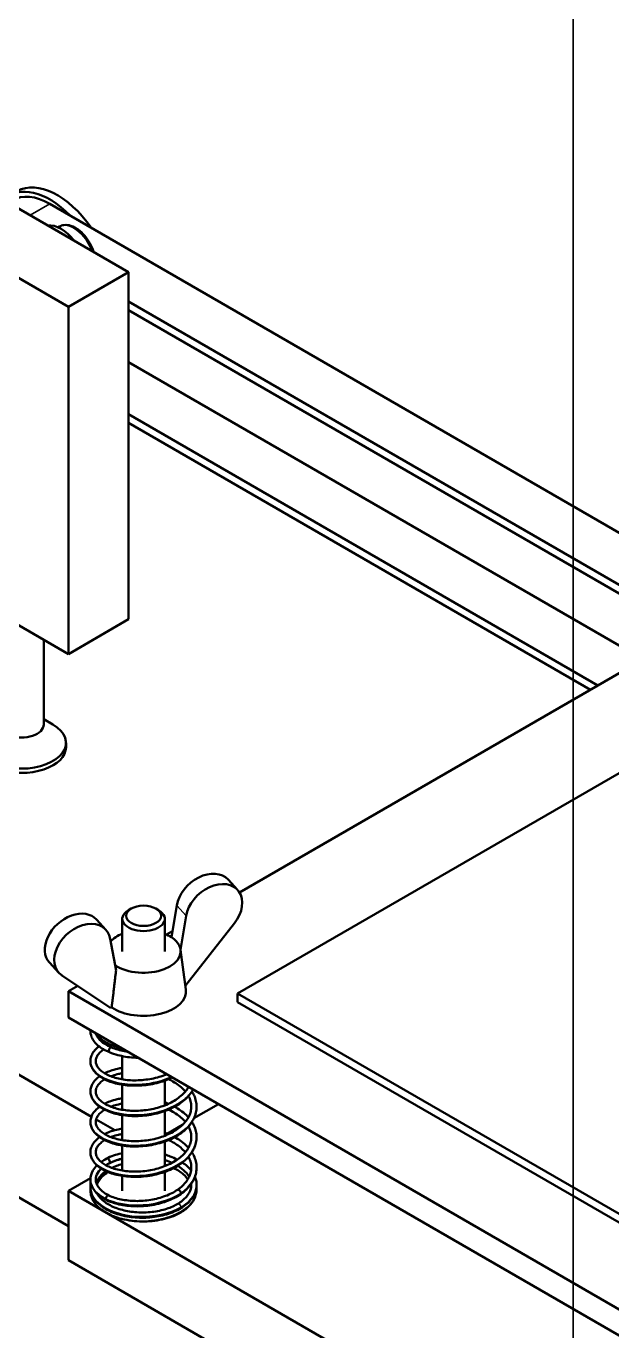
# Model space of a CAD drawing. Header units: millimetres. Extents: x -1346 to 2520, y -2365 to 1874.
# Drawn here: x 1591 to 1646.2, y 1435 to 1557.8 of the extents above; entities that cross this region are included whole.
import ezdxf

# ---------------------------------------------------------------- set-up
doc = ezdxf.new("R2010")
doc.units = ezdxf.units.MM
doc.header["$LTSCALE"] = 6
for name, color, linetype, lineweight in [('Reference (ISO)', 7, 'Continuous', 35), ('Visible (ISO)', 7, 'Continuous', 50), ('Visible Narrow (ISO)', 7, 'Continuous', 35)]:
    doc.layers.add(name, color=color, linetype=linetype, lineweight=lineweight)

msp = doc.modelspace()

# ---------------------------------------------------------------- linework, layer by layer
at = {"layer": 'Reference (ISO)'}
msp.add_line((1642.56, 1300.7), (1642.56, 1619.94), dxfattribs=at)
at = {"layer": 'Visible (ISO)'}
for p, q in [((1751.45, 1557.27), (1611.12, 1476.25)), ((1600.69, 1534.62), (1565.33, 1555.03)), ((1759.42, 1552.48), (1610.93, 1466.75)), ((1595.03, 1531.35), (1559.68, 1551.76)), ((1593.26, 1541.06), (1658.31, 1503.5)), ((1594.15, 1538.92), (1594.03, 1538.85)), ((1600.69, 1534.62), (1595.03, 1531.35)), ((1600.69, 1501.96), (1600.69, 1534.62)), ((1595.03, 1498.69), (1595.03, 1531.35)), ((1654.07, 1501.05), (1600.69, 1531.87)), ((1600.69, 1531.05), (1653.37, 1500.64)), ((1600.69, 1526.16), (1649.12, 1498.19)), ((1644.88, 1495.74), (1600.69, 1521.26)), ((1600.69, 1520.44), (1644.17, 1495.33)), ((1589.42, 1501.93), (1595.03, 1498.69)), ((1600.69, 1501.96), (1595.03, 1498.69)), ((1592.69, 1492.05), (1592.69, 1500.04)), ((1592.69, 1492.55), (1593.56, 1492.05)), ((1594.79, 1489.93), (1594.79, 1490.33)), ((1597.18, 1455.15), (1552.78, 1480.78)), ((1610.94, 1476.49), (1610.06, 1477.47)), ((1600.92, 1474.73), (1600.67, 1474.59)), ((1603.26, 1474.73), (1603.5, 1474.59)), ((1604.73, 1472.04), (1605.22, 1475.03)), ((1597.67, 1473.7), (1598.55, 1472.73)), ((1600.09, 1470.71), (1600.09, 1473.77)), ((1604.09, 1470.71), (1604.09, 1473.77)), ((1606.1, 1474.06), (1605.58, 1470.86)), ((1604.82, 1472.62), (1604.26, 1472.29)), ((1606.07, 1467.54), (1610.65, 1473.37)), ((1595.02, 1444.85), (1547.78, 1472.12)), ((1598.96, 1471.89), (1599.5, 1468.91)), ((1605.58, 1470.87), (1606.08, 1467.13)), ((1593.23, 1469.66), (1594.12, 1468.69)), ((1598.99, 1465.39), (1594.41, 1468.44)), ((1595.89, 1467.46), (1595.02, 1466.95)), ((1606.02, 1467.53), (1606.07, 1467.54)), ((1595.02, 1466.95), (1824.83, 1334.27)), ((1595.02, 1464.5), (1595.02, 1466.95)), ((1610.93, 1466.75), (1820.94, 1345.5)), ((1610.93, 1465.93), (1610.93, 1466.75)), ((1599.09, 1465.42), (1598.99, 1465.39)), ((1610.93, 1465.93), (1819.26, 1345.65)), ((1595.02, 1464.5), (1824.83, 1331.82)), ((1600.09, 1461.36), (1600.09, 1461.55)), ((1600.09, 1458.67), (1600.09, 1460.85)), ((1604.09, 1459.08), (1604.09, 1459.27)), ((1600.09, 1455.81), (1600.09, 1458.16)), ((1604.09, 1456.22), (1604.09, 1458.54)), ((1609.16, 1456.34), (1606.83, 1455)), ((1600.09, 1452.95), (1600.09, 1455.3)), ((1604.09, 1453.36), (1604.09, 1455.68)), ((1599.38, 1453.88), (1597.62, 1454.89)), ((1605.76, 1454.38), (1604.33, 1453.55)), ((1600.09, 1453.47), (1600.02, 1453.51)), ((1604.09, 1450.49), (1604.09, 1452.82)), ((1600.09, 1450.08), (1600.09, 1452.44)), ((1597.09, 1449.37), (1595.02, 1448.17)), ((1600.09, 1448.17), (1600.09, 1449.58)), ((1604.09, 1448.17), (1604.09, 1449.96)), ((1595.02, 1448.17), (1824.83, 1315.49)), ((1595.02, 1441.64), (1595.02, 1448.17)), ((1595.02, 1441.64), (1636.03, 1417.96))]:
    msp.add_line(p, q, dxfattribs=at)
for centre, major_axis, ratio, start_param, end_param in [((1593.26, 1535.34), (-3.75, 6.5), 0.57735, 5.130579, 6.44802), ((1593.97, 1535.75), (-3.75, 6.5), 0.57735, 4.854286, 6.283185), ((1593.26, 1535.34), (-3.5, 6.06), 0.57735, 5.497787, 6.283185), ((1594.32, 1535.84), (-1.75, 3.03), 0.57735, 4.956688, 6.038887), ((1590.59, 1490.33), (-4.2, 0), 0.57735, 5.497787, 10.210176), ((1590.59, 1492.05), (-2.1, 0), 0.57735, 0, 3.141593), ((1590.59, 1489.93), (-4.2, 0), 0.57735, 0, 3.141593), ((1607.84, 1475.44), (2.22, 2.02), 0.722628, 0, 2.401336), ((1608.73, 1474.47), (2.22, 2.02), 0.722628, 4.939948, 8.684522), ((1595.45, 1471.68), (2.22, 2.02), 0.722628, 0, 3.141593), ((1602.09, 1473.77), (-2, 0), 0.57735, 5.497787, 10.210176), ((1596.34, 1470.71), (-2.22, -2.02), 0.722628, 2.7174, 6.461973), ((1602.09, 1470.71), (-3.5, 0), 0.57735, 5.320635, 5.793468), ((1602.09, 1470.71), (-3.5, 0), 0.57735, 3.625821, 4.104143), ((1602.09, 1470.71), (3.5, 0), 0.57735, 3.84104, 6.767414), ((1602.09, 1466.95), (4, 0), 0.57735, 3.865612, 6.360121), ((1598.99, 1461.44), (0.087, 0.234), 0.595894, 6.254314, 8.544271), ((1598.99, 1461.44), (-0.087, -0.234), 0.595894, 5.402679, 6.256189), ((1598.73, 1450.98), (-0.101, 0.229), 0.64073, 3.992663, 6.312652), ((1598.73, 1450.98), (0.101, -0.229), 0.64073, 0.031581, 0.851071), ((1605.45, 1450.73), (-0.145, -0.204), 0.506095, 6.173685, 6.326105), ((1598.73, 1447.51), (0.101, 0.229), 0.64073, 6.267227, 8.573707), ((1605.45, 1448.07), (-0.145, 0.204), 0.506095, 3.875006, 6.272903), ((1605.45, 1448.07), (0.145, -0.204), 0.506095, 6.27367, 7.016598), ((1598.73, 1447.51), (-0.101, -0.229), 0.64073, 5.432115, 6.268289), ((1605.45, 1446.75), (-0.145, 0.204), 0.506095, 6.240266, 6.240318)]:
    msp.add_ellipse(centre, major_axis=major_axis, ratio=ratio, start_param=start_param, end_param=end_param, dxfattribs=at)
msp.add_ellipse((1602.09, 1474.06), major_axis=(-1.65, 0), ratio=0.57735, dxfattribs=at)
for points, knots in [([(1597.4, 1536.51), (1597.39, 1536.53), (1597.39, 1536.55), (1597.29, 1536.84), (1597.17, 1537.11), (1596.88, 1537.62), (1596.71, 1537.86), (1596.34, 1538.29), (1596.14, 1538.48), (1595.71, 1538.79), (1595.48, 1538.91), (1595.04, 1539.06), (1594.81, 1539.09), (1594.44, 1539.04), (1594.29, 1538.99), (1594.15, 1538.92)], [3.755734, 3.755734, 3.755734, 3.755734, 3.777532, 3.777532, 4.113666, 4.113666, 4.448225, 4.448225, 4.784141, 4.784141, 5.122793, 5.122793, 5.452392, 5.452392, 5.6969, 5.6969, 5.6969, 5.6969]), ([(1598.9, 1461.21), (1598.48, 1461.38), (1598.11, 1461.59), (1597.53, 1462.07), (1597.32, 1462.35), (1597.12, 1462.86), (1597.08, 1463.09), (1597.09, 1463.31)], [0.0001206, 0.0001206, 0.0001206, 0.0001206, 0.1653575, 0.1653575, 0.3281743, 0.3281743, 0.4437463, 0.4437463, 0.4437463, 0.4437463]), ([(1600.17, 1461.53), (1600.16, 1461.53), (1600.15, 1461.53), (1599.66, 1461.65), (1599.19, 1461.82), (1598.39, 1462.22), (1598.04, 1462.46), (1597.66, 1462.85), (1597.56, 1462.97), (1597.47, 1463.09)], [1.0899304, 1.0899304, 1.0899304, 1.0899304, 1.092443, 1.092443, 1.2518459, 1.2518459, 1.4123645, 1.4123645, 1.4775989, 1.4775989, 1.4775989, 1.4775989]), ([(1597.66, 1462.85), (1597.7, 1462.74), (1597.76, 1462.64), (1598.01, 1462.3), (1598.28, 1462.08), (1598.76, 1461.81), (1598.92, 1461.74), (1599.08, 1461.68)], [0.2292955, 0.2292955, 0.2292955, 0.2292955, 0.3067288, 0.3067288, 0.4681849, 0.4681849, 0.5350159, 0.5350159, 0.5350159, 0.5350159]), ([(1597.9, 1461.77), (1597.75, 1461.66), (1597.62, 1461.54), (1597.4, 1461.29), (1597.31, 1461.16), (1597.18, 1460.89), (1597.13, 1460.75), (1597.09, 1460.48), (1597.08, 1460.35), (1597.11, 1460.09), (1597.15, 1459.96), (1597.26, 1459.71), (1597.33, 1459.58), (1597.52, 1459.34), (1597.63, 1459.22), (1597.9, 1458.99), (1598.06, 1458.88), (1598.4, 1458.68), (1598.59, 1458.58), (1599, 1458.42), (1599.22, 1458.35), (1599.68, 1458.23), (1599.92, 1458.18), (1600.42, 1458.11), (1600.68, 1458.09), (1601.2, 1458.07), (1601.46, 1458.07), (1602, 1458.09), (1602.27, 1458.12), (1602.8, 1458.2), (1603.07, 1458.25), (1603.59, 1458.38), (1603.84, 1458.45), (1604.34, 1458.63), (1604.57, 1458.73), (1604.8, 1458.85), (1604.81, 1458.85), (1604.81, 1458.85)], [22.223757, 22.223757, 22.223757, 22.223757, 22.385909, 22.385909, 22.545606, 22.545606, 22.694869, 22.694869, 22.835133, 22.835133, 22.974636, 22.974636, 23.12154, 23.12154, 23.278678, 23.278678, 23.442631, 23.442631, 23.608772, 23.608772, 23.774829, 23.774829, 23.940244, 23.940244, 24.105075, 24.105075, 24.269522, 24.269522, 24.433791, 24.433791, 24.598061, 24.598061, 24.762479, 24.762479, 24.927132, 24.927132, 24.92966, 24.92966, 24.92966, 24.92966]), ([(1598.34, 1461.47), (1598.32, 1461.46), (1598.29, 1461.44), (1598.14, 1461.34), (1598.04, 1461.25), (1597.85, 1461.06), (1597.78, 1460.96), (1597.67, 1460.76), (1597.63, 1460.66), (1597.58, 1460.45), (1597.58, 1460.34), (1597.63, 1460.11), (1597.67, 1459.99), (1597.8, 1459.78), (1597.88, 1459.67), (1598.08, 1459.48), (1598.2, 1459.39), (1598.46, 1459.22), (1598.6, 1459.14), (1598.92, 1458.99), (1599.09, 1458.92), (1599.47, 1458.8), (1599.67, 1458.75), (1600.09, 1458.66), (1600.31, 1458.63), (1600.76, 1458.58), (1600.99, 1458.57), (1601.47, 1458.57), (1601.71, 1458.58), (1602.19, 1458.62), (1602.44, 1458.65), (1602.92, 1458.73), (1603.16, 1458.78), (1603.62, 1458.91), (1603.84, 1458.98), (1604.13, 1459.09), (1604.21, 1459.12), (1604.28, 1459.16)], [22.162773, 22.162773, 22.162773, 22.162773, 22.193674, 22.193674, 22.349043, 22.349043, 22.507221, 22.507221, 22.67581, 22.67581, 22.866829, 22.866829, 23.059184, 23.059184, 23.226452, 23.226452, 23.38391, 23.38391, 23.539168, 23.539168, 23.694612, 23.694612, 23.850808, 23.850808, 24.007722, 24.007722, 24.165158, 24.165158, 24.322901, 24.322901, 24.480755, 24.480755, 24.63855, 24.63855, 24.796149, 24.796149, 24.850686, 24.850686, 24.850686, 24.850686]), ([(1598.54, 1462.15), (1598.5, 1462.13), (1598.45, 1462.11), (1598.39, 1462.08), (1598.37, 1462.07), (1598.35, 1462.06)], [22.01660316, 22.01660316, 22.01660316, 22.01660316, 22.05456973, 22.05456973, 22.07285061, 22.07285061, 22.07285061, 22.07285061]), ([(1601.6, 1460.7), (1601.46, 1460.7), (1601.31, 1460.71), (1600.64, 1460.74), (1600.13, 1460.83), (1599.4, 1461.02), (1599.14, 1461.11), (1598.9, 1461.21)], [0.2795926, 0.2795926, 0.2795926, 0.2795926, 0.3237518, 0.3237518, 0.4834953, 0.4834953, 0.5762751, 0.5762751, 0.5762751, 0.5762751]), ([(1599.08, 1461.67), (1599.44, 1461.52), (1599.86, 1461.4), (1600.41, 1461.3), (1600.51, 1461.28), (1600.62, 1461.27)], [0, 0, 0, 0, 0.1448059, 0.1448059, 0.1794025, 0.1794025, 0.1794025, 0.1794025]), ([(1597.95, 1458.95), (1597.93, 1458.93), (1597.9, 1458.92), (1597.73, 1458.78), (1597.6, 1458.66), (1597.38, 1458.4), (1597.29, 1458.27), (1597.17, 1458), (1597.13, 1457.87), (1597.08, 1457.6), (1597.08, 1457.47), (1597.12, 1457.21), (1597.16, 1457.08), (1597.27, 1456.82), (1597.34, 1456.7), (1597.54, 1456.45), (1597.65, 1456.33), (1597.93, 1456.1), (1598.09, 1456), (1598.44, 1455.8), (1598.63, 1455.71), (1599.04, 1455.55), (1599.26, 1455.48), (1599.73, 1455.36), (1599.97, 1455.32), (1600.47, 1455.25), (1600.72, 1455.22), (1601.25, 1455.2), (1601.51, 1455.21), (1602.05, 1455.24), (1602.32, 1455.26), (1602.85, 1455.35), (1603.12, 1455.4), (1603.63, 1455.53), (1603.89, 1455.61), (1604.38, 1455.79), (1604.62, 1455.89), (1605.07, 1456.12), (1605.28, 1456.24), (1605.68, 1456.51), (1605.87, 1456.66), (1606.2, 1456.96), (1606.35, 1457.12), (1606.59, 1457.43), (1606.68, 1457.58), (1606.76, 1457.72)], [15.919664, 15.919664, 15.919664, 15.919664, 15.947733, 15.947733, 16.112644, 16.112644, 16.271824, 16.271824, 16.420405, 16.420405, 16.560354, 16.560354, 16.700108, 16.700108, 16.847625, 16.847625, 17.005319, 17.005319, 17.169518, 17.169518, 17.335695, 17.335695, 17.501719, 17.501719, 17.667094, 17.667094, 17.831895, 17.831895, 17.996326, 17.996326, 18.16059, 18.16059, 18.324866, 18.324866, 18.489296, 18.489296, 18.653964, 18.653964, 18.81883, 18.81883, 18.983586, 18.983586, 19.147437, 19.147437, 19.281092, 19.281092, 19.281092, 19.281092]), ([(1600.09, 1459.75), (1599.94, 1459.72), (1599.79, 1459.69), (1599.41, 1459.61), (1599.18, 1459.54), (1598.78, 1459.4), (1598.6, 1459.32), (1598.43, 1459.24)], [15.3482177, 15.3482177, 15.3482177, 15.3482177, 15.4503494, 15.4503494, 15.6155906, 15.6155906, 15.7658239, 15.7658239, 15.7658239, 15.7658239]), ([(1600.09, 1459.24), (1599.98, 1459.22), (1599.87, 1459.2), (1599.55, 1459.13), (1599.36, 1459.07), (1599.12, 1458.99), (1599.07, 1458.97), (1599.02, 1458.95)], [15.366844, 15.366844, 15.366844, 15.366844, 15.4479808, 15.4479808, 15.6047748, 15.6047748, 15.6504723, 15.6504723, 15.6504723, 15.6504723]), ([(1597.95, 1456.09), (1597.92, 1456.07), (1597.88, 1456.04), (1597.7, 1455.9), (1597.58, 1455.78), (1597.36, 1455.52), (1597.28, 1455.39), (1597.16, 1455.12), (1597.12, 1454.98), (1597.08, 1454.71), (1597.08, 1454.58), (1597.13, 1454.32), (1597.16, 1454.19), (1597.28, 1453.94), (1597.36, 1453.82), (1597.56, 1453.57), (1597.68, 1453.45), (1597.96, 1453.22), (1598.12, 1453.12), (1598.47, 1452.92), (1598.67, 1452.83), (1599.08, 1452.67), (1599.3, 1452.61), (1599.77, 1452.49), (1600.01, 1452.45), (1600.51, 1452.38), (1600.77, 1452.36), (1601.3, 1452.34), (1601.56, 1452.35), (1602.1, 1452.38), (1602.37, 1452.41), (1602.9, 1452.49), (1603.16, 1452.55), (1603.68, 1452.68), (1603.93, 1452.76), (1604.42, 1452.95), (1604.66, 1453.05), (1605.11, 1453.28), (1605.32, 1453.4), (1605.72, 1453.68), (1605.9, 1453.82), (1606.23, 1454.13), (1606.38, 1454.29), (1606.63, 1454.63), (1606.74, 1454.81), (1606.91, 1455.16), (1606.98, 1455.35), (1607.07, 1455.71), (1607.09, 1455.89), (1607.09, 1456.26), (1607.07, 1456.44), (1606.99, 1456.8), (1606.93, 1456.97), (1606.79, 1457.27), (1606.72, 1457.4), (1606.65, 1457.52)], [9.636479, 9.636479, 9.636479, 9.636479, 9.67464, 9.67464, 9.839358, 9.839358, 9.998001, 9.998001, 10.145906, 10.145906, 10.285575, 10.285575, 10.425609, 10.425609, 10.573749, 10.573749, 10.731984, 10.731984, 10.896412, 10.896412, 11.062617, 11.062617, 11.228606, 11.228606, 11.393941, 11.393941, 11.558714, 11.558714, 11.723129, 11.723129, 11.887389, 11.887389, 12.051671, 12.051671, 12.216113, 12.216113, 12.380797, 12.380797, 12.545668, 12.545668, 12.710398, 12.710398, 12.874155, 12.874155, 13.035515, 13.035515, 13.193062, 13.193062, 13.346795, 13.346795, 13.498856, 13.498856, 13.652367, 13.652367, 13.766798, 13.766798, 13.766798, 13.766798]), ([(1598.43, 1458.67), (1598.37, 1458.63), (1598.31, 1458.59), (1598.13, 1458.47), (1598.02, 1458.37), (1597.85, 1458.19), (1597.77, 1458.09), (1597.66, 1457.89), (1597.62, 1457.79), (1597.58, 1457.58), (1597.58, 1457.46), (1597.63, 1457.24), (1597.68, 1457.12), (1597.81, 1456.9), (1597.89, 1456.8), (1598.09, 1456.61), (1598.21, 1456.52), (1598.47, 1456.35), (1598.62, 1456.27), (1598.94, 1456.12), (1599.11, 1456.05), (1599.49, 1455.93), (1599.69, 1455.88), (1600.11, 1455.8), (1600.33, 1455.77), (1600.78, 1455.72), (1601.02, 1455.71), (1601.49, 1455.71), (1601.74, 1455.72), (1602.22, 1455.76), (1602.46, 1455.79), (1602.94, 1455.87), (1603.18, 1455.93), (1603.64, 1456.06), (1603.87, 1456.13), (1604.3, 1456.3), (1604.51, 1456.39), (1604.9, 1456.6), (1605.08, 1456.71), (1605.42, 1456.94), (1605.57, 1457.07), (1605.86, 1457.33), (1605.98, 1457.46), (1606.18, 1457.72), (1606.26, 1457.85), (1606.33, 1457.97)], [15.846121, 15.846121, 15.846121, 15.846121, 15.916154, 15.916154, 16.071557, 16.071557, 16.229941, 16.229941, 16.399146, 16.399146, 16.591008, 16.591008, 16.78243, 16.78243, 16.949092, 16.949092, 17.106385, 17.106385, 17.261625, 17.261625, 17.417093, 17.417093, 17.573317, 17.573317, 17.730254, 17.730254, 17.887705, 17.887705, 18.045455, 18.045455, 18.203309, 18.203309, 18.361099, 18.361099, 18.518689, 18.518689, 18.675998, 18.675998, 18.833055, 18.833055, 18.990124, 18.990124, 19.14792, 19.14792, 19.285199, 19.285199, 19.285199, 19.285199]), ([(1606.03, 1457.52), (1606.02, 1457.53), (1606.02, 1457.53), (1605.9, 1457.67), (1605.77, 1457.81), (1605.47, 1458.06), (1605.31, 1458.18), (1604.96, 1458.41), (1604.77, 1458.52), (1604.53, 1458.64), (1604.49, 1458.66), (1604.44, 1458.68)], [13.8683173, 13.8683173, 13.8683173, 13.8683173, 13.8712102, 13.8712102, 14.0305703, 14.0305703, 14.1881156, 14.1881156, 14.3451411, 14.3451411, 14.378922, 14.378922, 14.378922, 14.378922]), ([(1598.43, 1455.81), (1598.36, 1455.77), (1598.3, 1455.73), (1598.12, 1455.6), (1598.01, 1455.5), (1597.84, 1455.32), (1597.77, 1455.22), (1597.66, 1455.02), (1597.62, 1454.92), (1597.58, 1454.7), (1597.58, 1454.59), (1597.63, 1454.36), (1597.68, 1454.25), (1597.82, 1454.03), (1597.9, 1453.93), (1598.11, 1453.74), (1598.22, 1453.65), (1598.49, 1453.48), (1598.63, 1453.4), (1598.96, 1453.25), (1599.13, 1453.19), (1599.51, 1453.07), (1599.71, 1453.02), (1600.13, 1452.93), (1600.35, 1452.9), (1600.81, 1452.86), (1601.04, 1452.85), (1601.52, 1452.85), (1601.76, 1452.86), (1602.25, 1452.9), (1602.49, 1452.93), (1602.97, 1453.02), (1603.21, 1453.07), (1603.67, 1453.2), (1603.89, 1453.28), (1604.32, 1453.45), (1604.53, 1453.54), (1604.92, 1453.75), (1605.1, 1453.86), (1605.44, 1454.09), (1605.59, 1454.22), (1605.87, 1454.48), (1605.99, 1454.62), (1606.21, 1454.9), (1606.3, 1455.04), (1606.45, 1455.34), (1606.5, 1455.5), (1606.57, 1455.81), (1606.59, 1455.97), (1606.59, 1456.29), (1606.56, 1456.46), (1606.47, 1456.78), (1606.41, 1456.94), (1606.32, 1457.09), (1606.32, 1457.09), (1606.32, 1457.1)], [9.562935, 9.562935, 9.562935, 9.562935, 9.638655, 9.638655, 9.794097, 9.794097, 9.952698, 9.952698, 10.12254, 10.12254, 10.31522, 10.31522, 10.505667, 10.505667, 10.671746, 10.671746, 10.828883, 10.828883, 10.984107, 10.984107, 11.139599, 11.139599, 11.295852, 11.295852, 11.452811, 11.452811, 11.610276, 11.610276, 11.768034, 11.768034, 11.925889, 11.925889, 12.083673, 12.083673, 12.241254, 12.241254, 12.398552, 12.398552, 12.555603, 12.555603, 12.712682, 12.712682, 12.870526, 12.870526, 13.030607, 13.030607, 13.19511, 13.19511, 13.365435, 13.365435, 13.538534, 13.538534, 13.707855, 13.707855, 13.709806, 13.709806, 13.709806, 13.709806]), ([(1600.09, 1456.89), (1599.92, 1456.86), (1599.76, 1456.83), (1599.36, 1456.74), (1599.14, 1456.67), (1598.75, 1456.53), (1598.59, 1456.46), (1598.43, 1456.38)], [9.0650323, 9.0650323, 9.0650323, 9.0650323, 9.1771922, 9.1771922, 9.3424715, 9.3424715, 9.4826391, 9.4826391, 9.4826391, 9.4826391]), ([(1600.09, 1456.38), (1599.97, 1456.36), (1599.85, 1456.34), (1599.53, 1456.26), (1599.34, 1456.21), (1599.11, 1456.13), (1599.06, 1456.11), (1599.02, 1456.09)], [9.0836587, 9.0836587, 9.0836587, 9.0836587, 9.1705545, 9.1705545, 9.3273239, 9.3273239, 9.3672872, 9.3672872, 9.3672872, 9.3672872]), ([(1604.44, 1456.37), (1604.37, 1456.39), (1604.31, 1456.42), (1604.19, 1456.47), (1604.14, 1456.48), (1604.09, 1456.5)], [8.14461256, 8.14461256, 8.14461256, 8.14461256, 8.19035298, 8.19035298, 8.22430145, 8.22430145, 8.22430145, 8.22430145]), ([(1606.03, 1454.66), (1606.02, 1454.67), (1606.01, 1454.68), (1605.89, 1454.82), (1605.76, 1454.96), (1605.46, 1455.22), (1605.29, 1455.34), (1604.94, 1455.56), (1604.75, 1455.67), (1604.51, 1455.79), (1604.48, 1455.8), (1604.44, 1455.82)], [7.5851322, 7.5851322, 7.5851322, 7.5851322, 7.5939218, 7.5939218, 7.7531818, 7.7531818, 7.9106905, 7.9106905, 8.0677114, 8.0677114, 8.0957366, 8.0957366, 8.0957366, 8.0957366]), ([(1606.32, 1455.09), (1606.25, 1455.17), (1606.18, 1455.24), (1605.94, 1455.47), (1605.76, 1455.61), (1605.39, 1455.87), (1605.21, 1455.99), (1605.01, 1456.09)], [7.6210503, 7.6210503, 7.6210503, 7.6210503, 7.6971588, 7.6971588, 7.8607863, 7.8607863, 8.0077539, 8.0077539, 8.0077539, 8.0077539]), ([(1597.95, 1453.23), (1597.91, 1453.2), (1597.86, 1453.17), (1597.68, 1453.02), (1597.55, 1452.89), (1597.35, 1452.63), (1597.27, 1452.5), (1597.15, 1452.23), (1597.11, 1452.09), (1597.08, 1451.83), (1597.09, 1451.7), (1597.13, 1451.44), (1597.17, 1451.31), (1597.29, 1451.06), (1597.37, 1450.93), (1597.58, 1450.69), (1597.7, 1450.57), (1597.98, 1450.34), (1598.15, 1450.24), (1598.51, 1450.04), (1598.7, 1449.95), (1599.12, 1449.8), (1599.35, 1449.73), (1599.81, 1449.62), (1600.06, 1449.58), (1600.56, 1449.52), (1600.82, 1449.5), (1601.34, 1449.48), (1601.61, 1449.49), (1602.15, 1449.52), (1602.41, 1449.56), (1602.95, 1449.64), (1603.21, 1449.7), (1603.73, 1449.84), (1603.98, 1449.92), (1604.47, 1450.1), (1604.7, 1450.21), (1605.15, 1450.44), (1605.36, 1450.57), (1605.75, 1450.84), (1605.93, 1450.99), (1606.26, 1451.3), (1606.4, 1451.46), (1606.65, 1451.8), (1606.76, 1451.98), (1606.93, 1452.34), (1606.99, 1452.52), (1607.07, 1452.88), (1607.09, 1453.06), (1607.09, 1453.43), (1607.07, 1453.61), (1606.98, 1453.97), (1606.92, 1454.14), (1606.78, 1454.43), (1606.72, 1454.55), (1606.65, 1454.66)], [3.353294, 3.353294, 3.353294, 3.353294, 3.401542, 3.401542, 3.566051, 3.566051, 3.724135, 3.724135, 3.871375, 3.871375, 4.010797, 4.010797, 4.151143, 4.151143, 4.299913, 4.299913, 4.458671, 4.458671, 4.623312, 4.623312, 4.789538, 4.789538, 4.95549, 4.95549, 5.120787, 5.120787, 5.285532, 5.285532, 5.449932, 5.449932, 5.614189, 5.614189, 5.778476, 5.778476, 5.942932, 5.942932, 6.10763, 6.10763, 6.272507, 6.272507, 6.437207, 6.437207, 6.600864, 6.600864, 6.762026, 6.762026, 6.91932, 6.91932, 7.072871, 7.072871, 7.224931, 7.224931, 7.378618, 7.378618, 7.483612, 7.483612, 7.483612, 7.483612]), ([(1598.43, 1452.95), (1598.36, 1452.9), (1598.29, 1452.86), (1598.11, 1452.72), (1598, 1452.63), (1597.83, 1452.44), (1597.76, 1452.35), (1597.65, 1452.15), (1597.62, 1452.05), (1597.58, 1451.83), (1597.59, 1451.72), (1597.64, 1451.49), (1597.69, 1451.38), (1597.83, 1451.16), (1597.91, 1451.06), (1598.12, 1450.87), (1598.24, 1450.78), (1598.5, 1450.61), (1598.65, 1450.53), (1598.98, 1450.38), (1599.15, 1450.32), (1599.53, 1450.2), (1599.73, 1450.15), (1600.16, 1450.07), (1600.38, 1450.04), (1600.84, 1450), (1601.07, 1449.99), (1601.55, 1449.99), (1601.79, 1450), (1602.27, 1450.04), (1602.52, 1450.08), (1603, 1450.16), (1603.23, 1450.22), (1603.69, 1450.35), (1603.92, 1450.43), (1604.35, 1450.6), (1604.55, 1450.69), (1604.94, 1450.9), (1605.12, 1451.01), (1605.45, 1451.25), (1605.61, 1451.37), (1605.88, 1451.63), (1606.01, 1451.77), (1606.22, 1452.05), (1606.31, 1452.2), (1606.45, 1452.5), (1606.51, 1452.65), (1606.58, 1452.97), (1606.59, 1453.13), (1606.58, 1453.45), (1606.56, 1453.61), (1606.47, 1453.93), (1606.4, 1454.08), (1606.32, 1454.24)], [3.27975, 3.27975, 3.27975, 3.27975, 3.361175, 3.361175, 3.516658, 3.516658, 3.675487, 3.675487, 3.845989, 3.845989, 4.039457, 4.039457, 4.228894, 4.228894, 4.394411, 4.394411, 4.551399, 4.551399, 4.706611, 4.706611, 4.862128, 4.862128, 5.018409, 5.018409, 5.17539, 5.17539, 5.33287, 5.33287, 5.490634, 5.490634, 5.648489, 5.648489, 5.806269, 5.806269, 5.96384, 5.96384, 6.121127, 6.121127, 6.278172, 6.278172, 6.435263, 6.435263, 6.593158, 6.593158, 6.753359, 6.753359, 6.918066, 6.918066, 7.088584, 7.088584, 7.261656, 7.261656, 7.426621, 7.426621, 7.426621, 7.426621]), ([(1600.09, 1454.02), (1599.91, 1454), (1599.73, 1453.96), (1599.32, 1453.86), (1599.1, 1453.8), (1598.73, 1453.66), (1598.57, 1453.59), (1598.43, 1453.52)], [2.7818469, 2.7818469, 2.7818469, 2.7818469, 2.9040369, 2.9040369, 3.069355, 3.069355, 3.1994544, 3.1994544, 3.1994544, 3.1994544]), ([(1600.09, 1453.52), (1599.96, 1453.5), (1599.84, 1453.47), (1599.51, 1453.4), (1599.32, 1453.34), (1599.1, 1453.26), (1599.06, 1453.25), (1599.02, 1453.23)], [2.8004734, 2.8004734, 2.8004734, 2.8004734, 2.8931459, 2.8931459, 3.0498902, 3.0498902, 3.0841022, 3.0841022, 3.0841022, 3.0841022]), ([(1604.44, 1453.51), (1604.36, 1453.54), (1604.28, 1453.57), (1604.16, 1453.62), (1604.12, 1453.63), (1604.09, 1453.64)], [1.86142738, 1.86142738, 1.86142738, 1.86142738, 1.91718694, 1.91718694, 1.94111627, 1.94111627, 1.94111627, 1.94111627]), ([(1606.03, 1451.8), (1606.02, 1451.81), (1606, 1451.83), (1605.88, 1451.98), (1605.74, 1452.11), (1605.44, 1452.37), (1605.27, 1452.49), (1604.92, 1452.72), (1604.73, 1452.82), (1604.5, 1452.93), (1604.47, 1452.95), (1604.44, 1452.96)], [1.3019469, 1.3019469, 1.3019469, 1.3019469, 1.3166469, 1.3166469, 1.4758095, 1.4758095, 1.6332831, 1.6332831, 1.7903002, 1.7903002, 1.812551, 1.812551, 1.812551, 1.812551]), ([(1606.32, 1452.23), (1606.24, 1452.31), (1606.16, 1452.4), (1605.91, 1452.63), (1605.73, 1452.78), (1605.37, 1453.03), (1605.19, 1453.13), (1605.01, 1453.23)], [1.3378651, 1.3378651, 1.3378651, 1.3378651, 1.423866, 1.423866, 1.5875942, 1.5875942, 1.7245684, 1.7245684, 1.7245684, 1.7245684]), ([(1598.62, 1451.21), (1599.02, 1451.42), (1599.48, 1451.59), (1600.02, 1451.71), (1600.05, 1451.72), (1600.09, 1451.73)], [0.0001401, 0.0001401, 0.0001401, 0.0001401, 0.1644737, 0.1644737, 0.1765036, 0.1765036, 0.1765036, 0.1765036]), ([(1604.09, 1451.59), (1604.27, 1451.54), (1604.44, 1451.48), (1604.84, 1451.33), (1605.06, 1451.23), (1605.27, 1451.12)], [0.5865595, 0.5865595, 0.5865595, 0.5865595, 0.6443341, 0.6443341, 0.7253262, 0.7253262, 0.7253262, 0.7253262]), ([(1605.3, 1448.28), (1605.47, 1448.4), (1605.62, 1448.52), (1605.9, 1448.79), (1606.02, 1448.92), (1606.23, 1449.21), (1606.32, 1449.35), (1606.46, 1449.65), (1606.51, 1449.81), (1606.58, 1450.12), (1606.59, 1450.28), (1606.58, 1450.61), (1606.55, 1450.77), (1606.46, 1451.08), (1606.4, 1451.23), (1606.32, 1451.37)], [0.000166, 0.000166, 0.000166, 0.000166, 0.157864, 0.157864, 0.315812, 0.315812, 0.476137, 0.476137, 0.64105, 0.64105, 0.811758, 0.811758, 0.984792, 0.984792, 1.143436, 1.143436, 1.143436, 1.143436]), ([(1605.59, 1447.87), (1605.79, 1448.01), (1605.96, 1448.16), (1606.29, 1448.47), (1606.43, 1448.63), (1606.67, 1448.97), (1606.78, 1449.15), (1606.94, 1449.51), (1607, 1449.69), (1607.07, 1450.05), (1607.09, 1450.24), (1607.08, 1450.6), (1607.06, 1450.78), (1606.97, 1451.14), (1606.91, 1451.32), (1606.77, 1451.59), (1606.71, 1451.7), (1606.65, 1451.8)], [0, 0, 0, 0, 0.164013, 0.164013, 0.327564, 0.327564, 0.488522, 0.488522, 0.645563, 0.645563, 0.798941, 0.798941, 0.951013, 0.951013, 1.104884, 1.104884, 1.200427, 1.200427, 1.200427, 1.200427]), ([(1598.62, 1447.29), (1598.23, 1447.48), (1597.89, 1447.72), (1597.39, 1448.26), (1597.21, 1448.56), (1597.1, 1449), (1597.09, 1449.12), (1597.09, 1449.53), (1597.17, 1449.82), (1597.42, 1450.25), (1597.55, 1450.42), (1597.7, 1450.57)], [0, 0, 0, 0, 0.1650005, 0.1650005, 0.3266643, 0.3266643, 0.3906838, 0.3906838, 0.5356642, 0.5356642, 0.630912, 0.630912, 0.630912, 0.630912]), ([(1598.11, 1450.27), (1598.08, 1450.24), (1598.05, 1450.21), (1597.83, 1449.98), (1597.7, 1449.77), (1597.57, 1449.33), (1597.57, 1449.11), (1597.74, 1448.64), (1597.92, 1448.38), (1598.37, 1448), (1598.59, 1447.86), (1598.83, 1447.74)], [0.1253933, 0.1253933, 0.1253933, 0.1253933, 0.1444419, 0.1444419, 0.286023, 0.286023, 0.4360397, 0.4360397, 0.6032151, 0.6032151, 0.7108774, 0.7108774, 0.7108774, 0.7108774]), ([(1600.09, 1451.22), (1600.06, 1451.21), (1600.03, 1451.2), (1599.57, 1451.09), (1599.17, 1450.93), (1598.84, 1450.76)], [0.5638786, 0.5638786, 0.5638786, 0.5638786, 0.5742068, 0.5742068, 0.7194767, 0.7194767, 0.7194767, 0.7194767]), ([(1598.84, 1450.76), (1599.02, 1450.85), (1599.21, 1450.92), (1599.62, 1451.07), (1599.85, 1451.14), (1600.09, 1451.2)], [1.5797279, 1.5797279, 1.5797279, 1.5797279, 1.6491505, 1.6491505, 1.7268061, 1.7268061, 1.7268061, 1.7268061]), ([(1600.09, 1450.69), (1599.9, 1450.64), (1599.71, 1450.58), (1599.39, 1450.46), (1599.25, 1450.4), (1599.11, 1450.34)], [2.2799923, 2.2799923, 2.2799923, 2.2799923, 2.3436695, 2.3436695, 2.3974889, 2.3974889, 2.3974889, 2.3974889]), ([(1604.77, 1450.81), (1604.57, 1450.9), (1604.36, 1450.98), (1604.13, 1451.06), (1604.11, 1451.06), (1604.09, 1451.07)], [0.07114483, 0.07114483, 0.07114483, 0.07114483, 0.14440834, 0.14440834, 0.15086191, 0.15086191, 0.15086191, 0.15086191]), ([(1606.26, 1449.27), (1606.15, 1449.42), (1606.02, 1449.57), (1605.61, 1449.94), (1605.28, 1450.14), (1604.91, 1450.32)], [1.5390238, 1.5390238, 1.5390238, 1.5390238, 1.6272271, 1.6272271, 1.7695653, 1.7695653, 1.7695653, 1.7695653]), ([(1606.38, 1449.49), (1606.29, 1449.66), (1606.17, 1449.82), (1605.83, 1450.17), (1605.58, 1450.36), (1605.31, 1450.52)], [0.4994881, 0.4994881, 0.4994881, 0.4994881, 0.5937496, 0.5937496, 0.7135009, 0.7135009, 0.7135009, 0.7135009]), ([(1605.74, 1450.84), (1606.07, 1450.62), (1606.35, 1450.38), (1606.56, 1450.11), (1606.57, 1450.11), (1606.57, 1450.1)], [0.0212969, 0.0212969, 0.0212969, 0.0212969, 0.164018, 0.164018, 0.1657322, 0.1657322, 0.1657322, 0.1657322]), ([(1605.59, 1446.54), (1605.2, 1446.3), (1604.74, 1446.11), (1603.76, 1445.82), (1603.23, 1445.72), (1602.17, 1445.63), (1601.63, 1445.63), (1600.59, 1445.74), (1600.08, 1445.85), (1599.15, 1446.14), (1598.73, 1446.34), (1598.01, 1446.8), (1597.71, 1447.07), (1597.28, 1447.66), (1597.14, 1447.99), (1597.09, 1448.39), (1597.09, 1448.46), (1597.09, 1448.65), (1597.1, 1448.78), (1597.13, 1448.9)], [0, 0, 0, 0, 0.16402, 0.16402, 0.324584, 0.324584, 0.484112, 0.484112, 0.643252, 0.643252, 0.802983, 0.802983, 0.963964, 0.963964, 1.123931, 1.123931, 1.15823, 1.15823, 1.217708, 1.217708, 1.217708, 1.217708]), ([(1598.56, 1450.02), (1598.54, 1450.01), (1598.52, 1450), (1598.22, 1449.78), (1598, 1449.56), (1597.75, 1449.19), (1597.69, 1449.05), (1597.64, 1448.91)], [2.4777359, 2.4777359, 2.4777359, 2.4777359, 2.486596, 2.486596, 2.6282081, 2.6282081, 2.713479, 2.713479, 2.713479, 2.713479]), ([(1597.7, 1448.78), (1597.8, 1449.04), (1597.97, 1449.29), (1598.36, 1449.67), (1598.54, 1449.81), (1598.74, 1449.94)], [-0.3203632, -0.3203632, -0.3203632, -0.3203632, -0.1811431, -0.1811431, -0.0895523, -0.0895523, -0.0895523, -0.0895523]), ([(1606.93, 1449.51), (1606.98, 1449.39), (1607.02, 1449.26), (1607.07, 1449.01), (1607.09, 1448.87), (1607.09, 1448.42), (1607.01, 1448.09), (1606.69, 1447.49), (1606.46, 1447.21), (1606, 1446.81), (1605.8, 1446.67), (1605.59, 1446.54)], [0.2665662, 0.2665662, 0.2665662, 0.2665662, 0.3243501, 0.3243501, 0.3875464, 0.3875464, 0.5367467, 0.5367467, 0.6856902, 0.6856902, 0.7753043, 0.7753043, 0.7753043, 0.7753043]), ([(1597.1, 1448.3), (1597.1, 1448.27), (1597.1, 1448.23), (1597.09, 1447.83), (1597.21, 1447.46), (1597.68, 1446.76), (1598.03, 1446.45), (1598.55, 1446.13), (1598.63, 1446.09), (1598.71, 1446.05)], [-3.3874952, -3.3874952, -3.3874952, -3.3874952, -3.3771132, -3.3771132, -3.2641822, -3.2641822, -3.1509432, -3.1509432, -3.1324548, -3.1324548, -3.1324548, -3.1324548]), ([(1597.77, 1447.86), (1597.77, 1447.86), (1597.77, 1447.85), (1597.92, 1447.59), (1598.16, 1447.33), (1598.75, 1446.9), (1599.1, 1446.71), (1599.88, 1446.42), (1600.31, 1446.31), (1601.22, 1446.16), (1601.7, 1446.13), (1602.65, 1446.15), (1603.14, 1446.21), (1604.04, 1446.4), (1604.47, 1446.54), (1605.01, 1446.79), (1605.16, 1446.87), (1605.31, 1446.95)], [2.92347, 2.92347, 2.92347, 2.92347, 2.926087, 2.926087, 3.0845793, 3.0845793, 3.2277321, 3.2277321, 3.369272, 3.369272, 3.5121604, 3.5121604, 3.6558361, 3.6558361, 3.7994282, 3.7994282, 3.8610291, 3.8610291, 3.8610291, 3.8610291]), ([(1605.59, 1447.87), (1605.2, 1447.6), (1604.74, 1447.37), (1603.76, 1447.01), (1603.23, 1446.88), (1602.17, 1446.73), (1601.62, 1446.7), (1600.58, 1446.75), (1600.06, 1446.82), (1599.25, 1447.03), (1598.92, 1447.15), (1598.63, 1447.28)], [0, 0, 0, 0, 0.1650704, 0.1650704, 0.3267793, 0.3267793, 0.4875582, 0.4875582, 0.6478823, 0.6478823, 0.7703422, 0.7703422, 0.7703422, 0.7703422]), ([(1598.83, 1447.74), (1599.17, 1447.58), (1599.56, 1447.45), (1600.41, 1447.28), (1600.87, 1447.23), (1601.81, 1447.21), (1602.3, 1447.25), (1603.25, 1447.4), (1603.72, 1447.53), (1604.57, 1447.85), (1604.97, 1448.05), (1605.3, 1448.28)], [0, 0, 0, 0, 0.1449445, 0.1449445, 0.2881309, 0.2881309, 0.4328092, 0.4328092, 0.5778335, 0.5778335, 0.7221774, 0.7221774, 0.7221774, 0.7221774]), ([(1605.31, 1446.95), (1605.64, 1447.15), (1605.92, 1447.38), (1606.33, 1447.86), (1606.47, 1448.11), (1606.58, 1448.52), (1606.6, 1448.69), (1606.58, 1448.85)], [0, 0, 0, 0, 0.1441211, 0.1441211, 0.2858537, 0.2858537, 0.3779473, 0.3779473, 0.3779473, 0.3779473]), ([(1607.08, 1448.53), (1607.08, 1448.46), (1607.09, 1448.39), (1607.09, 1448.01), (1607.01, 1447.68), (1606.73, 1447.15), (1606.56, 1446.93), (1606.36, 1446.72)], [2.673204, 2.673204, 2.673204, 2.673204, 2.7051947, 2.7051947, 2.8544548, 2.8544548, 2.9701052, 2.9701052, 2.9701052, 2.9701052]), ([(1598.71, 1446.05), (1599.11, 1445.84), (1599.56, 1445.66), (1600.65, 1445.39), (1601.29, 1445.3), (1602.59, 1445.28), (1603.23, 1445.35), (1604.44, 1445.61), (1605, 1445.81), (1605.82, 1446.26), (1606.12, 1446.48), (1606.36, 1446.72)], [-3.1324548, -3.1324548, -3.1324548, -3.1324548, -3.0375253, -3.0375253, -2.9240291, -2.9240291, -2.8105318, -2.8105318, -2.6970771, -2.6970771, -2.6126199, -2.6126199, -2.6126199, -2.6126199])]:
    msp.add_open_spline(points, degree=3, knots=knots, dxfattribs=at)
msp.add_rational_spline([(1599.5, 1468.91), (1599.31, 1467.28), (1599.09, 1465.42)], [1.0004735734, 1.00211729304, 1], degree=2, dxfattribs=at)
for points in [[(1599.14, 1461.86), (1599.05, 1461.83), (1598.97, 1461.79), (1598.88, 1461.76)], [(1606.32, 1457.95), (1606.3, 1457.97), (1606.28, 1457.99), (1606.26, 1458.01)], [(1598.09, 1450.89), (1598.26, 1451.01), (1598.43, 1451.11), (1598.62, 1451.21)], [(1598.84, 1450.76), (1598.73, 1450.7), (1598.63, 1450.65), (1598.54, 1450.59)], [(1604.27, 1450.57), (1604.21, 1450.59), (1604.15, 1450.61), (1604.09, 1450.63)], [(1605.31, 1450.52), (1605.3, 1450.52), (1605.29, 1450.53), (1605.29, 1450.53)], [(1606.57, 1448.53), (1606.56, 1448.61), (1606.54, 1448.69), (1606.52, 1448.76)]]:
    msp.add_open_spline(points, degree=3, dxfattribs=at)
at = {"layer": 'Visible Narrow (ISO)'}
for p, q in [((1593.26, 1541.06), (1591.4, 1539.98)), ((1605.22, 1475.03), (1606.1, 1474.06))]:
    msp.add_line(p, q, dxfattribs=at)
for centre, major_axis, ratio, start_param, end_param in [((1595.53, 1536.53), (-1.37, 2.38), 0.57735, 4.419374, 6.283185), ((1605.45, 1446.75), (-0.145, 0.204), 0.506095, 3.875006, 6.240266), ((1605.45, 1446.75), (0.145, -0.204), 0.506095, 6.243552, 7.016598)]:
    msp.add_ellipse(centre, major_axis=major_axis, ratio=ratio, start_param=start_param, end_param=end_param, dxfattribs=at)
for points, knots in [([(1597.09, 1460.38), (1597.1, 1459.86), (1597.45, 1459.34), (1598.09, 1458.94), (1599, 1458.39), (1600.46, 1458.09), (1601.96, 1458.2), (1602.93, 1458.28), (1603.9, 1458.52), (1604.72, 1458.9)], [22.776547, 22.776547, 22.776547, 22.776547, 23.421802, 23.421802, 23.421802, 24.321086, 24.321086, 24.321086, 24.902903, 24.902903, 24.902903, 24.902903]), ([(1597.09, 1457.52), (1597.1, 1457.02), (1597.43, 1456.51), (1598.04, 1456.11), (1598.93, 1455.55), (1600.38, 1455.23), (1601.88, 1455.34), (1603.38, 1455.44), (1604.89, 1455.95), (1605.87, 1456.74), (1606.24, 1457.04), (1606.53, 1457.38), (1606.74, 1457.73)], [16.493361, 16.493361, 16.493361, 16.493361, 17.121683, 17.121683, 17.121683, 18.022912, 18.022912, 18.022912, 18.922346, 18.922346, 18.922346, 19.262436, 19.262436, 19.262436, 19.262436]), ([(1597.09, 1454.66), (1597.1, 1454.17), (1597.41, 1453.67), (1598, 1453.28), (1598.86, 1452.71), (1600.3, 1452.38), (1601.79, 1452.47), (1603.28, 1452.55), (1604.79, 1453.05), (1605.8, 1453.82), (1606.62, 1454.46), (1607.08, 1455.27), (1607.09, 1456.09)], [10.210176, 10.210176, 10.210176, 10.210176, 10.824176, 10.824176, 10.824176, 11.720538, 11.720538, 11.720538, 12.616209, 12.616209, 12.616209, 13.351769, 13.351769, 13.351769, 13.351769]), ([(1597.1, 1451.8), (1597.1, 1451.32), (1597.4, 1450.83), (1597.96, 1450.44), (1598.81, 1449.87), (1600.25, 1449.53), (1601.75, 1449.61), (1603.25, 1449.68), (1604.78, 1450.18), (1605.79, 1450.95), (1606.62, 1451.59), (1607.08, 1452.41), (1607.09, 1453.23)], [3.926991, 3.926991, 3.926991, 3.926991, 4.527117, 4.527117, 4.527117, 5.429379, 5.429379, 5.429379, 6.330683, 6.330683, 6.330683, 7.068583, 7.068583, 7.068583, 7.068583]), ([(1605.62, 1446.64), (1604.57, 1446.02), (1603.03, 1445.68), (1601.54, 1445.76), (1600.04, 1445.83), (1598.64, 1446.32), (1597.84, 1447.05), (1597.35, 1447.49), (1597.1, 1448.01), (1597.1, 1448.53)], [0, 0, 0, 0, 0.894665, 0.894665, 0.894665, 1.800958, 1.800958, 1.800958, 2.356194, 2.356194, 2.356194, 2.356194]), ([(1605.62, 1447.97), (1604.56, 1447.25), (1603, 1446.83), (1601.5, 1446.82), (1600.4, 1446.82), (1599.34, 1447.04), (1598.55, 1447.41)], [0, 0, 0, 0, 0.903278, 0.903278, 0.903278, 1.570796, 1.570796, 1.570796, 1.570796]), ([(1607.09, 1448.33), (1607.08, 1447.54), (1606.53, 1446.75), (1605.57, 1446.2), (1604.49, 1445.58), (1602.92, 1445.26), (1601.43, 1445.35), (1600.42, 1445.42), (1599.46, 1445.66), (1598.71, 1446.05)], [5.497787, 5.497787, 5.497787, 5.497787, 6.299424, 6.299424, 6.299424, 7.201659, 7.201659, 7.201659, 7.811272, 7.811272, 7.811272, 7.811272]), ([(1607.09, 1448.74), (1607.09, 1448.62), (1607.08, 1448.5), (1607.05, 1448.39), (1606.92, 1447.74), (1606.41, 1447.11), (1605.62, 1446.64)], [0.7853982, 0.7853982, 0.7853982, 0.7853982, 0.9032779, 0.9032779, 0.9032779, 1.5707963, 1.5707963, 1.5707963, 1.5707963])]:
    msp.add_open_spline(points, degree=3, knots=knots, dxfattribs=at)
for points in [[(1605.62, 1447.97), (1606.55, 1448.63), (1607.08, 1449.5), (1607.09, 1450.37)], [(1598.55, 1447.41), (1597.63, 1447.88), (1597.1, 1448.56), (1597.09, 1449.25)]]:
    msp.add_open_spline(points, degree=3, dxfattribs=at)

doc.saveas('drawing.dxf')
